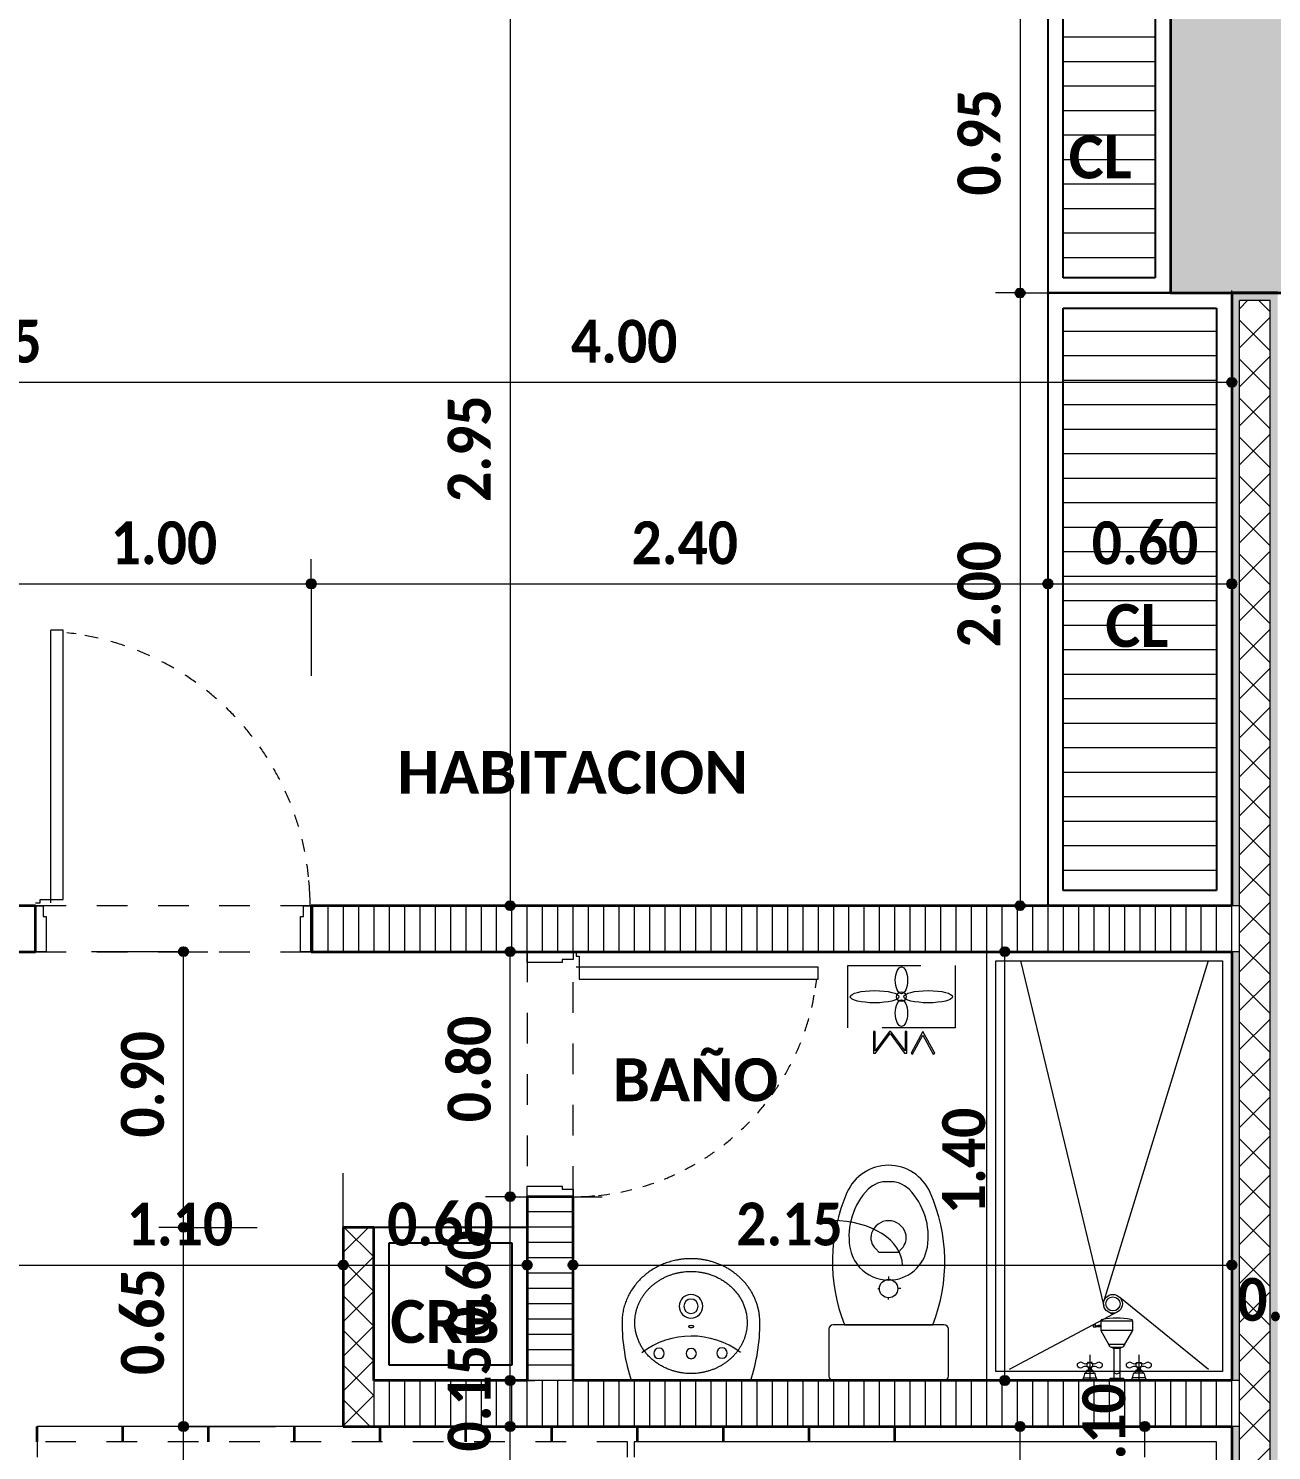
# Model space of a CAD drawing. Header units: metres. Extents: x -144 to 1000, y -717 to 29.
# Drawn here: x 787.451 to 791.509, y -553.055 to -548.412 of the extents above; entities that cross this region are included whole.
import ezdxf

# ---------------------------------------------------------------- set-up
doc = ezdxf.new("R2010")
doc.units = ezdxf.units.M
for name, pattern in [('Basculante', [0.11625, 0.075, -0.04125]), ('Derribado', [0.36, 0.24, -0.12]), ('Trazo', [0.45, 0.225, -0.225]), ('Trazo_2_', [0.47625, 0.238125, -0.238125])]:
    doc.linetypes.add(name, pattern=pattern)
doc.layers.get('0').update_dxf_attribs({"color": 1})
for name, color, linetype, lineweight in [('A-ANNO-DIMS', 1, 'Continuous', 9), ('A-DETL', 1, 'Continuous', 9), ('A-DETL-GENF', 1, 'Continuous', 9), ('A-DETL-GENF-HDLN', 1, 'Trazo_2_', 9), ('A-DETL-THIN', 1, 'Continuous', 9), ('A-DOOR', 1, 'Continuous', 9), ('A-DOOR-FRAM', 1, 'Continuous', 9), ('A-DOOR-HDLN', 1, 'Trazo', 20), ('A-FLOR-OVHD', 7, 'Basculante', 9), ('A-GENM', 1, 'Continuous', 9), ('A-WALL', 4, 'Continuous', 9), ('G-ANNO-TEXT', 2, 'Continuous', 9), ('P-SANR-FIXT', 1, 'Continuous', 9), ('S-COLS', 7, 'Continuous', 9)]:
    doc.layers.add(name, color=color, linetype=linetype, lineweight=lineweight)
doc.layers.add('A-WALL-PATT', color=7, linetype='Continuous', lineweight=35, true_color=0x9c9c9c)
doc.styles.add('Calibri_B', font='calibrib.ttf', dxfattribs={"height": 0.165})
doc.styles.add('Calibri_B_6', font='calibrib.ttf', dxfattribs={"width": 0.9})

# ---------------------------------------------------------------- blocks, each defined once
blk = doc.blocks.new('G')
at = {"layer": 'A-ANNO-DIMS', "lineweight": 25}
h = blk.add_hatch(color=256, dxfattribs=at)
edge = h.paths.add_edge_path()
edge.add_arc((785.2799, -492.7694), 0.015, 0, 360)
h = blk.add_hatch(color=256, dxfattribs=at)
edge = h.paths.add_edge_path()
edge.add_arc((785.2799, -492.7694), 0.015, 0, 360)
h = blk.add_hatch(color=256, dxfattribs=at)
edge = h.paths.add_edge_path()
edge.add_arc((785.9708, -493.061), 0.015, 0, 360)
h = blk.add_hatch(color=256, dxfattribs=at)
edge = h.paths.add_edge_path()
edge.add_arc((782.9663, -493.7188), 0.015, 0, 360)
h = blk.add_hatch(color=256, dxfattribs=at)
edge = h.paths.add_edge_path()
edge.add_arc((782.9663, -493.7188), 0.015, 0, 360)
h = blk.add_hatch(color=256, dxfattribs=at)
edge = h.paths.add_edge_path()
edge.add_arc((785.3708, -493.7188), 0.015, 0, 360)
h = blk.add_hatch(color=256, dxfattribs=at)
edge = h.paths.add_edge_path()
edge.add_arc((785.3708, -493.7188), 0.015, 0, 360)
h = blk.add_hatch(color=256, dxfattribs=at)
edge = h.paths.add_edge_path()
edge.add_arc((785.9708, -493.7188), 0.015, 0, 360)
h = blk.add_hatch(color=256, dxfattribs=at)
edge = h.paths.add_edge_path()
edge.add_arc((783.6156, -494.7697), 0.015, 0, 360)
h = blk.add_hatch(color=256, dxfattribs=at)
edge = h.paths.add_edge_path()
edge.add_arc((785.2799, -494.7697), 0.015, 0, 360)
h = blk.add_hatch(color=256, dxfattribs=at)
edge = h.paths.add_edge_path()
edge.add_arc((782.5493, -494.9197), 0.015, 0, 360)
h = blk.add_hatch(color=256, dxfattribs=at)
edge = h.paths.add_edge_path()
edge.add_arc((783.6156, -494.9197), 0.015, 0, 360)
h = blk.add_hatch(color=256, dxfattribs=at)
edge = h.paths.add_edge_path()
edge.add_arc((785.2299, -494.9197), 0.015, 0, 360)
h = blk.add_hatch(color=256, dxfattribs=at)
edge = h.paths.add_edge_path()
edge.add_arc((783.6156, -495.7197), 0.015, 0, 360)
h = blk.add_hatch(color=256, dxfattribs=at)
edge = h.paths.add_edge_path()
edge.add_arc((783.6156, -495.7197), 0.015, 0, 360)
h = blk.add_hatch(color=256, dxfattribs=at)
edge = h.paths.add_edge_path()
edge.add_arc((782.5493, -495.8197), 0.015, 0, 360)
h = blk.add_hatch(color=256, dxfattribs=at)
edge = h.paths.add_edge_path()
edge.add_arc((782.5493, -495.8197), 0.015, 0, 360)
h = blk.add_hatch(color=256, dxfattribs=at)
edge = h.paths.add_edge_path()
edge.add_arc((783.0708, -495.9428), 0.015, 0, 360)
h = blk.add_hatch(color=256, dxfattribs=at)
edge = h.paths.add_edge_path()
edge.add_arc((783.0708, -495.9428), 0.015, 0, 360)
h = blk.add_hatch(color=256, dxfattribs=at)
edge = h.paths.add_edge_path()
edge.add_arc((783.6708, -495.9428), 0.015, 0, 360)
h = blk.add_hatch(color=256, dxfattribs=at)
edge = h.paths.add_edge_path()
edge.add_arc((783.8208, -495.9428), 0.015, 0, 360)
h = blk.add_hatch(color=256, dxfattribs=at)
edge = h.paths.add_edge_path()
edge.add_arc((785.9708, -495.9428), 0.015, 0, 360)
h = blk.add_hatch(color=256, dxfattribs=at)
edge = h.paths.add_edge_path()
edge.add_arc((783.6156, -496.3197), 0.015, 0, 360)
h = blk.add_hatch(color=256, dxfattribs=at)
edge = h.paths.add_edge_path()
edge.add_arc((783.6156, -496.3197), 0.015, 0, 360)
h = blk.add_hatch(color=256, dxfattribs=at)
edge = h.paths.add_edge_path()
edge.add_arc((785.2299, -496.3197), 0.015, 0, 360)
h = blk.add_hatch(color=256, dxfattribs=at)
edge = h.paths.add_edge_path()
edge.add_arc((782.5493, -496.4697), 0.015, 0, 360)
h = blk.add_hatch(color=256, dxfattribs=at)
edge = h.paths.add_edge_path()
edge.add_arc((782.5493, -496.4697), 0.015, 0, 360)
h = blk.add_hatch(color=256, dxfattribs=at)
edge = h.paths.add_edge_path()
edge.add_arc((783.6156, -496.4697), 0.015, 0, 360)
h = blk.add_hatch(color=256, dxfattribs=at)
edge = h.paths.add_edge_path()
edge.add_arc((783.6156, -496.4697), 0.015, 0, 360)
h = blk.add_hatch(color=256, dxfattribs=at)
edge = h.paths.add_edge_path()
edge.add_arc((785.2799, -496.4697), 0.015, 0, 360)
h = blk.add_hatch(color=256, dxfattribs=at)
edge = h.paths.add_edge_path()
edge.add_arc((785.687, -496.4697), 0.015, 0, 360)
at = {"layer": 'A-WALL-PATT', "lineweight": 5, "true_color": 0x747474}
h = blk.add_hatch(color=8, dxfattribs=at)
h.paths.add_polyline_path([(785.9958, -499.2194), (785.9958, -496.4697), (785.9708, -496.4697), (785.9708, -499.2194)])
h.paths.add_polyline_path([(785.9958, -496.3197), (785.9958, -494.9197), (785.9708, -494.9197), (785.9708, -496.3197)])
h.paths.add_polyline_path([(785.9958, -494.7697), (785.9958, -492.7694), (785.9708, -492.7694), (785.9708, -494.7697)])
at = {"layer": 'A-WALL-PATT', "true_color": 0x747474}
h = blk.add_hatch(color=8, dxfattribs=at)
h.paths.add_polyline_path([(786.1208, -499.2194), (786.1208, -497.2694), (786.0958, -497.2694), (786.0958, -499.2194)])
h.paths.add_polyline_path([(786.0958, -497.1194), (786.1208, -497.1194), (786.1208, -492.7694), (785.9958, -492.7694), (785.9958, -492.7944), (786.0958, -492.7944), (786.0958, -496.6167)])
at = {"layer": 'S-COLS', "true_color": 0x5b5b5b}
h = blk.add_hatch(color=251, dxfattribs=at)
h.paths.add_polyline_path([(778.0708, -511.6194), (778.5708, -511.6194), (778.5708, -510.7194), (778.0708, -510.7194), (778.0708, -511.4434)])
h.paths.add_polyline_path([(796.3705, -511.6194), (796.3705, -510.7194), (795.8705, -510.7194), (795.8705, -511.6194), (796.3171, -511.6194)])
h.paths.add_polyline_path([(786.2708, -511.6194), (786.2708, -510.7194), (785.7708, -510.7194), (785.7708, -511.6194)])
h.paths.add_polyline_path([(778.1318, -503.9194), (778.5707, -503.9194), (778.5707, -503.2194), (778.0707, -503.2194), (778.0707, -503.9194)])
h.paths.add_polyline_path([(792.0709, -503.9194), (792.5709, -503.9194), (792.5707, -500.7694), (792.0709, -500.7694), (792.0709, -503.7694)])
h.paths.add_polyline_path([(795.9709, -503.9194), (796.3709, -503.9194), (796.3709, -503.2194), (795.9709, -503.2194), (795.9709, -503.7373)])
h.paths.add_polyline_path([(781.9705, -503.9194), (783.9707, -503.9194), (783.9704, -503.4194), (782.2705, -503.4194), (782.2705, -501.2694), (783.9709, -501.2694), (783.9709, -500.7694), (781.9705, -500.7694), (781.9705, -503.7722)])
h.paths.add_polyline_path([(786.2707, -503.9194), (786.2707, -503.0194), (785.7707, -503.0194), (785.7707, -503.9194), (785.9208, -503.9194)])
h.paths.add_polyline_path([(785.7709, -501.6694), (786.2709, -501.6694), (786.2709, -500.7694), (785.7709, -500.7694), (785.7709, -500.8094)])
h.paths.add_polyline_path([(778.0705, -501.4694), (778.5705, -501.4694), (778.5705, -500.7684), (778.0705, -500.7684), (778.0705, -500.8434)])
h.paths.add_polyline_path([(796.3708, -501.4694), (796.3709, -501.4694), (796.3708, -500.7684), (795.9709, -500.7694), (795.9709, -501.4694), (796.2464, -501.4694)])
h.paths.add_polyline_path([(786.1208, -492.7694), (786.2708, -492.7694), (786.2708, -491.8694), (785.7708, -491.8694), (785.7708, -492.7694), (786.0208, -492.7694)])
h.paths.add_polyline_path([(796.3708, -492.7694), (796.3708, -491.8694), (795.8708, -491.8694), (795.8708, -492.7694), (796.2958, -492.7694)])
h.paths.add_polyline_path([(779.1708, -492.1694), (779.1708, -491.6694), (778.2708, -491.6694), (778.2708, -492.1694), (778.7644, -492.1694)])
at = {"layer": 'A-ANNO-DIMS'}
for p, q in [((783.6156, -491.8197), (783.6156, -494.7697)), ((785.2799, -491.8197), (785.2799, -492.7694)), ((785.2799, -492.7694), (785.1999, -492.7694)), ((785.2799, -492.7694), (785.1999, -492.7694)), ((785.2799, -492.7694), (785.2799, -494.7697)), ((785.9708, -493.061), (785.9708, -492.761)), ((781.9708, -493.061), (785.9708, -493.061)), ((785.9708, -493.061), (785.9708, -493.141)), ((785.9708, -493.7188), (785.9708, -493.4188)), ((782.9663, -493.7188), (782.9663, -493.6388)), ((782.9663, -493.7188), (782.9663, -493.6388)), ((781.9708, -493.7188), (782.9663, -493.7188)), ((782.9663, -493.7188), (782.9663, -494.0188)), ((782.9663, -493.7188), (785.3708, -493.7188)), ((782.9663, -493.7188), (782.9663, -494.0188)), ((785.3708, -493.7188), (785.3708, -493.7988)), ((785.3708, -493.7188), (785.9708, -493.7188)), ((785.3708, -493.7188), (785.3708, -493.7988)), ((785.9708, -493.7188), (785.9708, -493.7988)), ((783.6156, -494.7697), (783.5356, -494.7697)), ((783.6156, -494.7697), (783.9156, -494.7697)), ((785.2799, -494.7697), (785.1999, -494.7697)), ((785.2799, -494.7697), (785.5799, -494.7697)), ((782.5493, -494.9197), (782.2493, -494.9197)), ((782.5493, -495.8197), (782.5493, -494.9197)), ((782.5493, -494.9197), (782.6293, -494.9197)), ((783.6156, -494.9197), (783.3156, -494.9197)), ((783.6156, -495.7197), (783.6156, -494.9197)), ((783.6156, -494.9197), (783.6956, -494.9197)), ((785.2299, -494.9197), (784.9299, -494.9197)), ((785.2299, -496.3197), (785.2299, -494.9197)), ((785.2299, -494.9197), (785.3099, -494.9197)), ((783.0708, -495.9428), (783.0708, -495.6428)), ((783.0708, -495.9428), (783.0708, -495.6428)), ((783.8208, -495.9428), (783.8208, -495.6428)), ((783.6156, -495.7197), (783.5356, -495.7197)), ((783.6156, -495.7197), (783.5356, -495.7197)), ((783.6156, -496.3197), (783.6156, -495.7197)), ((783.6156, -495.7197), (783.9156, -495.7197)), ((783.6156, -495.7197), (783.9156, -495.7197)), ((782.5493, -495.8197), (782.4693, -495.8197)), ((782.5493, -495.8197), (782.4693, -495.8197)), ((782.5493, -496.4697), (782.5493, -495.8197)), ((781.9708, -495.9428), (783.0708, -495.9428)), ((783.0708, -495.9428), (783.0708, -496.0228)), ((783.0708, -495.9428), (783.6708, -495.9428)), ((783.0708, -495.9428), (783.0708, -496.0228)), ((783.6708, -495.9428), (783.6708, -496.0228)), ((783.8208, -495.9428), (785.9708, -495.9428)), ((783.8208, -495.9428), (783.8208, -496.0228)), ((785.9708, -495.9428), (785.9708, -496.0228)), ((783.6156, -496.3197), (783.3156, -496.3197)), ((783.6156, -496.3197), (783.3156, -496.3197)), ((783.6156, -496.4697), (783.6156, -496.3197)), ((783.6156, -496.3197), (783.6956, -496.3197)), ((783.6156, -496.3197), (783.6956, -496.3197)), ((785.2299, -496.3197), (784.9299, -496.3197)), ((785.2299, -496.3197), (785.3099, -496.3197)), ((782.5493, -496.4697), (782.4693, -496.4697)), ((782.5493, -496.4697), (782.4693, -496.4697)), ((782.5493, -497.5696), (782.5493, -496.4697)), ((782.5493, -496.4697), (782.8493, -496.4697)), ((782.5493, -496.4697), (782.8493, -496.4697)), ((783.6156, -496.4697), (783.3156, -496.4697)), ((783.6156, -496.4697), (783.3156, -496.4697)), ((783.6156, -500.7694), (783.6156, -496.4697)), ((783.6156, -496.4697), (783.6956, -496.4697)), ((783.6156, -496.4697), (783.6956, -496.4697)), ((785.2799, -496.4697), (784.9799, -496.4697)), ((785.2799, -499.2194), (785.2799, -496.4697)), ((785.2799, -496.4697), (785.3599, -496.4697)), ((785.687, -496.4697), (785.387, -496.4697)), ((785.687, -496.5696), (785.687, -496.4697)), ((785.687, -496.4697), (785.767, -496.4697))]:
    blk.add_line(p, q, dxfattribs=at)
at = {"layer": 'A-ANNO-DIMS', "linetype": 'Derribado'}
for p, q in [((785.2799, -492.7694), (785.5799, -492.7694)), ((785.2799, -492.7694), (785.5799, -492.7694)), ((785.3708, -493.7188), (785.3708, -493.4188)), ((785.3708, -493.7188), (785.3708, -493.4188)), ((783.6708, -495.9428), (783.6708, -495.6428)), ((785.9708, -495.9428), (785.9708, -495.6428)), ((782.5493, -495.8197), (782.8493, -495.8197)), ((782.5493, -495.8197), (782.8493, -495.8197))]:
    blk.add_line(p, q, dxfattribs=at)
at = {"layer": 'A-ANNO-DIMS', "lineweight": 25}
for centre in [(785.2799, -492.7694), (785.2799, -492.7694), (785.9708, -493.061), (782.9663, -493.7188), (782.9663, -493.7188), (785.3708, -493.7188), (785.3708, -493.7188), (785.9708, -493.7188), (783.6156, -494.7697), (785.2799, -494.7697), (782.5493, -494.9197), (783.6156, -494.9197), (785.2299, -494.9197), (783.6156, -495.7197), (783.6156, -495.7197), (782.5493, -495.8197), (782.5493, -495.8197), (783.0708, -495.9428), (783.0708, -495.9428), (783.6708, -495.9428), (783.8208, -495.9428), (785.9708, -495.9428), (783.6156, -496.3197), (783.6156, -496.3197), (785.2299, -496.3197), (782.5493, -496.4697), (782.5493, -496.4697), (783.6156, -496.4697), (783.6156, -496.4697), (785.2799, -496.4697), (785.687, -496.4697)]:
    blk.add_circle(centre, 0.015, dxfattribs=at)
at = {"layer": 'A-ANNO-DIMS'}
blk.add_ellipse((784.6669, -495.9428), major_axis=(0.2288, 0), ratio=0.634162, start_param=0, end_param=1.570796, dxfattribs=at)
at = {"layer": 'A-DETL', "color": 7}
blk.add_line((785.9708, -496.4697), (782.0714, -496.4697), dxfattribs=at)
at = {"layer": 'A-DETL', "color": 7, "linetype": 'Basculante', "lineweight": 35}
for p, q in [((782.0714, -496.5196), (782.0714, -496.4697)), ((782.3514, -496.5196), (782.3514, -496.4697)), ((782.6314, -496.5196), (782.6314, -496.4697)), ((782.9114, -496.5196), (782.9114, -496.4697)), ((783.1914, -496.5196), (783.1914, -496.4697)), ((783.4714, -496.5196), (783.4714, -496.4697)), ((783.7514, -496.5196), (783.7514, -496.4697)), ((784.0314, -496.5196), (784.0314, -496.4697)), ((784.3114, -496.5196), (784.3114, -496.4697)), ((784.5914, -496.5196), (784.5914, -496.4697)), ((784.871, -496.5196), (784.871, -496.4697))]:
    blk.add_line(p, q, dxfattribs=at)
at = {"layer": 'A-DETL-GENF', "color": 251, "true_color": 0x535353}
for p, q in [((785.4208, -491.9335), (785.7208, -491.9335)), ((785.4208, -492.0135), (785.7208, -492.0135)), ((785.4208, -492.0935), (785.7208, -492.0935)), ((785.4208, -492.1735), (785.7208, -492.1735)), ((785.4208, -492.2535), (785.7208, -492.2535)), ((785.4208, -492.3335), (785.7208, -492.3335)), ((785.4208, -492.4135), (785.7208, -492.4135)), ((785.4208, -492.4935), (785.7208, -492.4935)), ((785.4208, -492.5735), (785.7208, -492.5735)), ((785.4208, -492.6535), (785.7208, -492.6535)), ((785.4208, -492.8935), (785.9208, -492.8935)), ((785.4208, -492.9735), (785.9208, -492.9735)), ((785.4208, -493.0535), (785.9208, -493.0535)), ((785.4208, -493.1335), (785.9208, -493.1335)), ((785.4208, -493.2135), (785.9208, -493.2135)), ((785.4208, -493.2935), (785.9208, -493.2935)), ((785.4208, -493.3735), (785.9208, -493.3735)), ((785.4208, -493.4535), (785.9208, -493.4535)), ((785.4208, -493.5335), (785.9208, -493.5335)), ((785.4208, -493.6135), (785.9208, -493.6135)), ((785.4208, -493.6935), (785.9208, -493.6935)), ((785.4208, -493.7735), (785.9208, -493.7735)), ((785.4208, -493.8535), (785.9208, -493.8535)), ((785.4208, -493.9335), (785.9208, -493.9335)), ((785.4208, -494.0135), (785.9208, -494.0135)), ((785.4208, -494.0935), (785.9208, -494.0935)), ((785.4208, -494.1735), (785.9208, -494.1735)), ((785.4208, -494.2535), (785.9208, -494.2535)), ((785.4208, -494.3335), (785.9208, -494.3335)), ((785.4208, -494.4135), (785.9208, -494.4135)), ((785.4208, -494.4935), (785.9208, -494.4935)), ((785.4208, -494.5735), (785.9208, -494.5735)), ((785.4208, -494.6535), (785.9208, -494.6535))]:
    blk.add_line(p, q, dxfattribs=at)
at = {"layer": 'A-DETL-GENF', "linetype": 'Basculante'}
for p, q in [((782.0663, -494.7697), (782.0663, -494.9197)), ((782.9663, -494.7697), (782.0663, -494.7697)), ((782.9663, -494.9197), (782.9663, -494.7697)), ((782.0663, -494.9197), (782.9663, -494.9197)), ((783.8208, -494.9197), (783.6708, -494.9197)), ((783.6708, -494.9197), (783.6708, -495.7197)), ((783.8208, -495.7197), (783.8208, -494.9197)), ((783.6708, -495.7197), (783.8208, -495.7197))]:
    blk.add_line(p, q, dxfattribs=at)
at = {"layer": 'A-DETL-GENF'}
for p, q in [((784.807, -495.1804), (784.8013, -495.1804)), ((784.8013, -495.1804), (784.8013, -495.2511)), ((784.8534, -495.1804), (784.807, -495.2433)), ((784.807, -495.2433), (784.807, -495.1804)), ((784.8084, -495.2511), (784.8558, -495.1868)), ((784.8582, -495.1804), (784.8534, -495.1804)), ((784.8558, -495.1868), (784.9032, -495.2511)), ((784.9046, -495.2433), (784.8582, -495.1804)), ((784.9103, -495.1804), (784.9046, -495.1804)), ((784.9046, -495.1804), (784.9046, -495.2433)), ((784.9103, -495.2511), (784.9103, -495.1804)), ((784.9628, -495.1804), (784.9243, -495.2511)), ((784.9293, -495.2538), (784.9628, -495.1924)), ((785.0013, -495.2511), (784.9628, -495.1804)), ((784.9628, -495.1924), (784.9962, -495.2538)), ((784.8013, -495.2511), (784.8084, -495.2511)), ((784.9032, -495.2511), (784.9103, -495.2511)), ((784.9243, -495.2511), (784.9293, -495.2538)), ((784.9962, -495.2538), (785.0013, -495.2511))]:
    blk.add_line(p, q, dxfattribs=at)
blk.add_circle((784.8926, -495.0667), 0.0159, dxfattribs=at)
for centre, major_axis, ratio in [((784.8926, -495.013), (0, -0.0438), 0.454545), ((784.8052, -495.0667), (0.0795, 0), 0.25), ((784.8926, -495.1204), (0, -0.0438), 0.454545), ((784.98, -495.0667), (-0.0795, 0), 0.25)]:
    blk.add_ellipse(centre, major_axis=major_axis, ratio=ratio, dxfattribs=at)
at = {"layer": 'A-DETL-GENF-HDLN'}
for p, q in [((784.7178, -494.9651), (785.0678, -494.9651)), ((784.7178, -495.1679), (784.7178, -494.9651)), ((785.0678, -494.9651), (785.0678, -495.1679)), ((785.0678, -495.1679), (784.7178, -495.1679))]:
    blk.add_line(p, q, dxfattribs=at)
at = {"layer": 'A-DETL-THIN'}
for p, q in [((785.4208, -491.8197), (785.4208, -492.7194)), ((785.7208, -492.7194), (785.7208, -491.8197)), ((785.4208, -492.7194), (785.7208, -492.7194)), ((785.9208, -492.8194), (785.4208, -492.8194)), ((785.4208, -492.8194), (785.4208, -494.7197)), ((785.9208, -494.7197), (785.9208, -492.8194)), ((785.4208, -494.7197), (785.9208, -494.7197)), ((785.9208, -496.5196), (784.0204, -496.5196)), ((784.0204, -496.5196), (784.0204, -496.5696)), ((785.9208, -499.1694), (785.9208, -496.5196))]:
    blk.add_line(p, q, dxfattribs=at)
at = {"layer": 'A-DOOR', "lineweight": 15}
for p, q in [((782.1563, -493.8697), (782.1163, -493.8697)), ((782.1163, -494.7597), (782.1163, -493.8697)), ((782.1563, -494.7497), (782.1563, -493.8697)), ((782.0813, -494.7497), (782.1563, -494.7497)), ((782.0813, -494.7597), (782.0813, -494.7497)), ((782.0663, -494.7597), (782.0813, -494.7597)), ((783.8308, -494.9197), (783.8308, -494.9347)), ((783.8308, -494.9347), (783.8408, -494.9347)), ((783.8408, -494.9347), (783.8408, -495.0097)), ((783.8308, -494.9697), (784.6208, -494.9697)), ((784.6208, -495.0097), (784.6208, -494.9697)), ((783.8408, -495.0097), (784.6208, -495.0097))]:
    blk.add_line(p, q, dxfattribs=at)
at = {"layer": 'A-DOOR'}
for p, q in [((782.0663, -494.7697), (782.0663, -494.9197)), ((783.8208, -494.9197), (783.6708, -494.9197))]:
    blk.add_line(p, q, dxfattribs=at)
for centre, radius, start, end in [((782.0678, -494.7676), 0.8947, 81.55, 83.5406), ((782.0678, -494.7676), 0.8947, 76.8489, 79.7418), ((782.0678, -494.7676), 0.8947, 76.8489, 79.7418), ((782.0678, -494.7676), 0.8947, 71.1143, 74.1684), ((782.0678, -494.7676), 0.8947, 65.4451, 68.2717), ((782.0678, -494.7676), 0.8947, 59.8378, 62.634), ((782.0678, -494.7676), 0.8947, 54.2878, 57.0559), ((782.0678, -494.7676), 0.8947, 48.7903, 51.5328), ((782.0678, -494.7676), 0.8947, 43.3395, 46.0594), ((782.0678, -494.7676), 0.8947, 37.9295, 40.6298), ((782.0678, -494.7676), 0.8947, 32.5538, 35.2378), ((782.0678, -494.7676), 0.8947, 27.2056, 29.8767), ((782.0678, -494.7676), 0.8947, 21.8777, 24.5395), ((782.0678, -494.7676), 0.8947, 16.5629, 19.2191), ((782.0678, -494.7676), 0.8947, 11.2538, 13.9081), ((782.0678, -494.7676), 0.8947, 5.9429, 8.5991), ((782.0678, -494.7676), 0.8947, 0, 5.1398), ((783.8208, -494.9197), 0.8, 351.55, 353.5406), ((783.8208, -494.9197), 0.8, 346.8489, 349.7418), ((783.8208, -494.9197), 0.8, 346.8489, 349.7418), ((783.8208, -494.9197), 0.8, 341.1143, 344.1684), ((783.8208, -494.9197), 0.8, 335.4451, 338.2717), ((783.8208, -494.9197), 0.8, 329.8378, 332.634), ((783.8208, -494.9197), 0.8, 324.2878, 327.0559), ((783.8208, -494.9197), 0.8, 318.7903, 321.5328), ((783.8208, -494.9197), 0.8, 313.3395, 316.0594), ((783.8208, -494.9197), 0.8, 307.9295, 310.6298), ((783.8208, -494.9197), 0.8, 302.5538, 305.2378), ((783.8208, -494.9197), 0.8, 297.2056, 299.8767), ((783.8208, -494.9197), 0.8, 286.5629, 289.2191), ((783.8208, -494.9197), 0.8, 291.8777, 294.5395), ((783.8208, -494.9197), 0.8, 270, 275.1398), ((783.8208, -494.9197), 0.8, 275.9429, 278.5991), ((783.8208, -494.9197), 0.8, 281.2538, 283.9081)]:
    blk.add_arc(centre, radius, start, end, dxfattribs=at)
at = {"layer": 'A-DOOR-FRAM', "lineweight": 15}
for p, q in [((782.0663, -494.7697), (782.0913, -494.7697)), ((782.0913, -494.7697), (782.0913, -494.8047)), ((782.9413, -494.7697), (782.9663, -494.7697)), ((782.9413, -494.8047), (782.9413, -494.7697)), ((782.0913, -494.8047), (782.1013, -494.8047)), ((782.1013, -494.8047), (782.1013, -494.9197)), ((782.9313, -494.8047), (782.9413, -494.8047)), ((782.9313, -494.9197), (782.9313, -494.8047)), ((782.1013, -494.9197), (782.0663, -494.9197)), ((782.9663, -494.9197), (782.9313, -494.9197)), ((783.6708, -494.9547), (783.6708, -494.9197)), ((783.8208, -494.9197), (783.8208, -494.9447)), ((783.7858, -494.9547), (783.6708, -494.9547)), ((783.7858, -494.9447), (783.7858, -494.9547)), ((783.8208, -494.9447), (783.7858, -494.9447)), ((783.6708, -495.6847), (783.7858, -495.6847)), ((783.6708, -495.7197), (783.6708, -495.6847)), ((783.7858, -495.6847), (783.7858, -495.6947)), ((783.7858, -495.6947), (783.8208, -495.6947)), ((783.8208, -495.6947), (783.8208, -495.7197))]:
    blk.add_line(p, q, dxfattribs=at)
at = {"layer": 'A-DOOR-HDLN'}
for p, q in [((782.9663, -494.9197), (782.9663, -494.7697)), ((783.6708, -495.7197), (783.8208, -495.7197))]:
    blk.add_line(p, q, dxfattribs=at)
at = {"layer": 'A-FLOR-OVHD'}
for p, q in [((783.9984, -496.5196), (782.0714, -496.5196)), ((782.0714, -496.5196), (782.0714, -496.5696)), ((783.9984, -496.5696), (783.9984, -496.5196))]:
    blk.add_line(p, q, dxfattribs=at)
at = {"layer": 'A-GENM', "lineweight": 25}
for p, q in [((785.3708, -491.8197), (785.3708, -492.7694)), ((785.7708, -492.7694), (785.7708, -491.8197)), ((785.4208, -492.7194), (785.4208, -491.8697)), ((785.7208, -491.8697), (785.7208, -492.7194)), ((785.7208, -492.7194), (785.4208, -492.7194)), ((785.9708, -492.7694), (785.3708, -492.7694)), ((785.3708, -492.7694), (785.3708, -494.7697)), ((785.3708, -492.7694), (785.7708, -492.7694)), ((785.9708, -494.7697), (785.9708, -492.7694)), ((785.4208, -492.8194), (785.9208, -492.8194)), ((785.4208, -494.7197), (785.4208, -492.8194)), ((785.9208, -492.8194), (785.9208, -494.7197)), ((785.9208, -494.7197), (785.4208, -494.7197)), ((785.3708, -494.7697), (785.9708, -494.7697)), ((783.6708, -495.8197), (783.1708, -495.8197)), ((783.1708, -495.8197), (783.1708, -496.3197)), ((783.6708, -496.3197), (783.6708, -495.8197)), ((783.2208, -496.2697), (783.2208, -495.8697)), ((783.2208, -495.8697), (783.6208, -495.8697)), ((783.6208, -495.8697), (783.6208, -496.2697)), ((783.6208, -496.2697), (783.2208, -496.2697)), ((783.1708, -496.3197), (783.6708, -496.3197))]:
    blk.add_line(p, q, dxfattribs=at)
at = {"layer": 'A-WALL', "lineweight": 35}
for p, q in [((785.9708, -492.7694), (785.9708, -494.7697)), ((786.1208, -492.7694), (785.9708, -492.7694)), ((782.0663, -494.7697), (781.9708, -494.7697)), ((782.0663, -494.9197), (782.0663, -494.7697)), ((785.9708, -494.7697), (782.9663, -494.7697)), ((782.9663, -494.7697), (782.9663, -494.9197)), ((781.9708, -494.9197), (782.0663, -494.9197)), ((782.9663, -494.9197), (785.9708, -494.9197)), ((785.9708, -494.9197), (785.9708, -496.3197)), ((783.6708, -495.7197), (783.6708, -496.3197)), ((783.8208, -495.7197), (783.6708, -495.7197)), ((783.8208, -496.3197), (783.8208, -495.7197)), ((783.1708, -495.8197), (783.0708, -495.8197)), ((783.0708, -495.8197), (783.0708, -496.4697)), ((783.1708, -496.3197), (783.1708, -495.8197)), ((783.6708, -496.3197), (783.1708, -496.3197)), ((785.9708, -496.3197), (783.8208, -496.3197)), ((783.0708, -496.4697), (785.9708, -496.4697)), ((785.9708, -496.4697), (785.9708, -499.2194))]:
    blk.add_line(p, q, dxfattribs=at)
at = {"layer": 'A-WALL'}
for p, q in [((785.9958, -499.2444), (785.9958, -492.7944)), ((786.0958, -492.7944), (785.9958, -492.7944)), ((786.0958, -499.2444), (786.0958, -492.7944)), ((785.9958, -494.7697), (785.9708, -494.7697)), ((785.9958, -494.9197), (785.9708, -494.9197)), ((783.1708, -496.3197), (783.1708, -496.4697)), ((785.9958, -496.3197), (785.9708, -496.3197)), ((785.9958, -496.4697), (785.9708, -496.4697))]:
    blk.add_line(p, q, dxfattribs=at)
at = {"layer": 'A-WALL-PATT', "color": 1, "lineweight": 5, "true_color": 0xff0000}
for p, q in [((785.9958, -492.8212), (786.0225, -492.7944)), ((786.0958, -492.8309), (786.0593, -492.7944)), ((785.9958, -492.9485), (786.0958, -492.8485)), ((786.0958, -492.9582), (785.9958, -492.8582)), ((785.9958, -493.0758), (786.0958, -492.9758)), ((786.0958, -493.0855), (785.9958, -492.9855)), ((785.9958, -493.2031), (786.0958, -493.1031)), ((786.0958, -493.2127), (785.9958, -493.1127)), ((785.9958, -493.3303), (786.0958, -493.2303)), ((786.0958, -493.34), (785.9958, -493.24)), ((785.9958, -493.4576), (786.0958, -493.3576)), ((786.0958, -493.4673), (785.9958, -493.3673)), ((785.9958, -493.5849), (786.0958, -493.4849)), ((786.0958, -493.5946), (785.9958, -493.4946)), ((785.9958, -493.7122), (786.0958, -493.6122)), ((786.0958, -493.7219), (785.9958, -493.6219)), ((785.9958, -493.8394), (786.0958, -493.7394)), ((786.0958, -493.8491), (785.9958, -493.7491)), ((785.9958, -493.9667), (786.0958, -493.8667)), ((786.0958, -493.9764), (785.9958, -493.8764)), ((785.9958, -494.094), (786.0958, -493.994)), ((786.0958, -494.1037), (785.9958, -494.0037)), ((785.9958, -494.2213), (786.0958, -494.1213)), ((786.0958, -494.231), (785.9958, -494.131)), ((785.9958, -494.3486), (786.0958, -494.2486)), ((786.0958, -494.3583), (785.9958, -494.2583)), ((785.9958, -494.4758), (786.0958, -494.3758)), ((786.0958, -494.4855), (785.9958, -494.3855)), ((785.9958, -494.6031), (786.0958, -494.5031)), ((786.0958, -494.6128), (785.9958, -494.5128)), ((785.9958, -494.7304), (786.0958, -494.6304)), ((786.0958, -494.7401), (785.9958, -494.6401)), ((785.9958, -494.8577), (786.0958, -494.7577)), ((786.0958, -494.8674), (785.9958, -494.7674)), ((785.9958, -494.985), (786.0958, -494.885)), ((786.0958, -494.9947), (785.9958, -494.8947)), ((785.9958, -495.1122), (786.0958, -495.0122)), ((786.0958, -495.1219), (785.9958, -495.0219)), ((785.9958, -495.2395), (786.0958, -495.1395)), ((786.0958, -495.2492), (785.9958, -495.1492)), ((785.9958, -495.3668), (786.0958, -495.2668)), ((786.0958, -495.3765), (785.9958, -495.2765)), ((785.9958, -495.4941), (786.0958, -495.3941)), ((786.0958, -495.5038), (785.9958, -495.4038)), ((785.9958, -495.6214), (786.0958, -495.5214)), ((786.0958, -495.631), (785.9958, -495.531)), ((785.9958, -495.7486), (786.0958, -495.6486)), ((786.0958, -495.7583), (785.9958, -495.6583)), ((785.9958, -495.8759), (786.0958, -495.7759)), ((786.0958, -495.8856), (785.9958, -495.7856)), ((785.9958, -496.0032), (786.0958, -495.9032)), ((786.0958, -496.0129), (785.9958, -495.9129)), ((785.9958, -496.1305), (786.0958, -496.0305)), ((786.0958, -496.1402), (785.9958, -496.0402)), ((785.9958, -496.2578), (786.0958, -496.1578)), ((786.0958, -496.2674), (785.9958, -496.1674)), ((785.9958, -496.385), (786.0958, -496.285)), ((786.0958, -496.3947), (785.9958, -496.2947)), ((785.9958, -496.5123), (786.0958, -496.4123)), ((786.0958, -496.522), (785.9958, -496.422)), ((785.9958, -496.6396), (786.0958, -496.5396))]:
    blk.add_line(p, q, dxfattribs=at)
at = {"layer": 'A-WALL-PATT', "color": 8, "lineweight": 5, "true_color": 0x727272}
for p, q in [((782.9704, -494.7697), (782.9704, -494.9197)), ((783.0204, -494.7697), (783.0204, -494.9197)), ((783.0704, -494.7697), (783.0704, -494.9197)), ((783.1204, -494.7697), (783.1204, -494.9197)), ((783.1704, -494.7697), (783.1704, -494.9197)), ((783.2204, -494.7697), (783.2204, -494.9197)), ((783.2704, -494.7697), (783.2704, -494.9197)), ((783.3204, -494.7697), (783.3204, -494.9197)), ((783.3704, -494.7697), (783.3704, -494.9197)), ((783.4204, -494.7697), (783.4204, -494.9197)), ((783.4704, -494.7697), (783.4704, -494.9197)), ((783.5204, -494.7697), (783.5204, -494.9197)), ((783.5704, -494.7697), (783.5704, -494.9197)), ((783.6204, -494.7697), (783.6204, -494.9197)), ((783.6704, -494.7697), (783.6704, -494.9197)), ((783.7204, -494.7697), (783.7204, -494.9197)), ((783.7704, -494.7697), (783.7704, -494.9197)), ((783.8204, -494.7697), (783.8204, -494.9197)), ((783.8704, -494.7697), (783.8704, -494.9197)), ((783.9204, -494.7697), (783.9204, -494.9197)), ((783.9704, -494.7697), (783.9704, -494.9197)), ((784.0204, -494.7697), (784.0204, -494.9197)), ((784.0704, -494.7697), (784.0704, -494.9197)), ((784.1204, -494.7697), (784.1204, -494.9197)), ((784.1704, -494.7697), (784.1704, -494.9197)), ((784.2204, -494.7697), (784.2204, -494.9197)), ((784.2704, -494.7697), (784.2704, -494.9197)), ((784.3204, -494.7697), (784.3204, -494.9197)), ((784.3704, -494.7697), (784.3704, -494.9197)), ((784.4204, -494.7697), (784.4204, -494.9197)), ((784.4704, -494.7697), (784.4704, -494.9197)), ((784.5204, -494.7697), (784.5204, -494.9197)), ((784.5704, -494.7697), (784.5704, -494.9197)), ((784.6204, -494.7697), (784.6204, -494.9197)), ((784.6704, -494.7697), (784.6704, -494.9197)), ((784.7204, -494.7697), (784.7204, -494.9197)), ((784.7704, -494.7697), (784.7704, -494.9197)), ((784.8204, -494.7697), (784.8204, -494.9197)), ((784.8704, -494.7697), (784.8704, -494.9197)), ((784.9204, -494.7697), (784.9204, -494.9197)), ((784.9704, -494.7697), (784.9704, -494.9197)), ((785.0204, -494.7697), (785.0204, -494.9197)), ((785.0704, -494.7697), (785.0704, -494.9197)), ((785.1204, -494.7697), (785.1204, -494.9197)), ((785.1704, -494.7697), (785.1704, -494.9197)), ((785.2204, -494.7697), (785.2204, -494.9197)), ((785.2704, -494.7697), (785.2704, -494.9197)), ((785.3204, -494.7697), (785.3204, -494.9197)), ((785.3704, -494.7697), (785.3704, -494.9197)), ((785.4204, -494.7697), (785.4204, -494.9197)), ((785.4704, -494.7697), (785.4704, -494.9197)), ((785.5204, -494.7697), (785.5204, -494.9197)), ((785.5704, -494.7697), (785.5704, -494.9197)), ((785.6204, -494.7697), (785.6204, -494.9197)), ((785.6704, -494.7697), (785.6704, -494.9197)), ((785.7204, -494.7697), (785.7204, -494.9197)), ((785.7704, -494.7697), (785.7704, -494.9197)), ((785.8204, -494.7697), (785.8204, -494.9197)), ((785.8704, -494.7697), (785.8704, -494.9197)), ((785.9204, -494.7697), (785.9204, -494.9197)), ((785.9704, -494.7697), (785.9704, -494.9197)), ((783.8208, -495.7695), (783.6708, -495.7695)), ((783.8208, -495.8195), (783.6708, -495.8195)), ((783.8208, -495.8695), (783.6708, -495.8695)), ((783.8208, -495.9195), (783.6708, -495.9195)), ((783.8208, -495.9695), (783.6708, -495.9695)), ((783.8208, -496.0195), (783.6708, -496.0195)), ((783.8208, -496.0695), (783.6708, -496.0695)), ((783.8208, -496.1195), (783.6708, -496.1195)), ((783.8208, -496.1695), (783.6708, -496.1695)), ((783.8208, -496.2195), (783.6708, -496.2195)), ((783.8208, -496.2695), (783.6708, -496.2695)), ((783.2204, -496.3197), (783.2204, -496.4697)), ((783.2704, -496.3197), (783.2704, -496.4697)), ((783.3204, -496.3197), (783.3204, -496.4697)), ((783.3704, -496.3197), (783.3704, -496.4697)), ((783.4204, -496.3197), (783.4204, -496.4697)), ((783.4704, -496.3197), (783.4704, -496.4697)), ((783.5204, -496.3197), (783.5204, -496.4697)), ((783.5704, -496.3197), (783.5704, -496.4697)), ((783.6204, -496.3197), (783.6204, -496.4697)), ((783.6704, -496.3197), (783.6704, -496.4697)), ((783.8208, -496.3195), (783.6708, -496.3195)), ((783.7204, -496.3197), (783.7204, -496.4697)), ((783.7704, -496.3197), (783.7704, -496.4697)), ((783.8204, -496.3197), (783.8204, -496.4697)), ((783.8704, -496.3197), (783.8704, -496.4697)), ((783.9204, -496.3197), (783.9204, -496.4697)), ((783.9704, -496.3197), (783.9704, -496.4697)), ((784.0204, -496.3197), (784.0204, -496.4697)), ((784.0704, -496.3197), (784.0704, -496.4697)), ((784.1204, -496.3197), (784.1204, -496.4697)), ((784.1704, -496.3197), (784.1704, -496.4697)), ((784.2204, -496.3197), (784.2204, -496.4697)), ((784.2704, -496.3197), (784.2704, -496.4697)), ((784.3204, -496.3197), (784.3204, -496.4697)), ((784.3704, -496.3197), (784.3704, -496.4697)), ((784.4204, -496.3197), (784.4204, -496.4697)), ((784.4704, -496.3197), (784.4704, -496.4697)), ((784.5204, -496.3197), (784.5204, -496.4697)), ((784.5704, -496.3197), (784.5704, -496.4697)), ((784.6204, -496.3197), (784.6204, -496.4697)), ((784.6704, -496.3197), (784.6704, -496.4697)), ((784.7204, -496.3197), (784.7204, -496.4697)), ((784.7704, -496.3197), (784.7704, -496.4697)), ((784.8204, -496.3197), (784.8204, -496.4697)), ((784.8704, -496.3197), (784.8704, -496.4697)), ((784.9204, -496.3197), (784.9204, -496.4697)), ((784.9704, -496.3197), (784.9704, -496.4697)), ((785.0204, -496.3197), (785.0204, -496.4697)), ((785.0704, -496.3197), (785.0704, -496.4697)), ((785.1204, -496.3197), (785.1204, -496.4697)), ((785.1704, -496.3197), (785.1704, -496.4697)), ((785.2204, -496.3197), (785.2204, -496.4697)), ((785.2704, -496.3197), (785.2704, -496.4697)), ((785.3204, -496.3197), (785.3204, -496.4697)), ((785.3704, -496.3197), (785.3704, -496.4697)), ((785.4204, -496.3197), (785.4204, -496.4697)), ((785.4704, -496.3197), (785.4704, -496.4697)), ((785.5204, -496.3197), (785.5204, -496.4697)), ((785.5704, -496.3197), (785.5704, -496.4697)), ((785.6204, -496.3197), (785.6204, -496.4697)), ((785.6704, -496.3197), (785.6704, -496.4697)), ((785.7204, -496.3197), (785.7204, -496.4697)), ((785.7704, -496.3197), (785.7704, -496.4697)), ((785.8204, -496.3197), (785.8204, -496.4697)), ((785.8704, -496.3197), (785.8704, -496.4697)), ((785.9204, -496.3197), (785.9204, -496.4697)), ((785.9704, -496.3197), (785.9704, -496.4697))]:
    blk.add_line(p, q, dxfattribs=at)
at = {"layer": 'A-WALL-PATT', "color": 8, "lineweight": 5, "true_color": 0x747474}
for p, q in [((783.0708, -495.9018), (783.1529, -495.8197)), ((783.1708, -495.9163), (783.0741, -495.8197)), ((783.0708, -496.0149), (783.1708, -495.9149)), ((783.1708, -496.0294), (783.0708, -495.9294)), ((783.0708, -496.1281), (783.1708, -496.0281)), ((783.1708, -496.1426), (783.0708, -496.0426)), ((783.0708, -496.2412), (783.1708, -496.1412)), ((783.1708, -496.2557), (783.0708, -496.1557)), ((783.0708, -496.3543), (783.1708, -496.2543)), ((783.1708, -496.3689), (783.0708, -496.2689)), ((783.0708, -496.4675), (783.1708, -496.3675)), ((783.1584, -496.4697), (783.0708, -496.382))]:
    blk.add_line(p, q, dxfattribs=at)
at = {"layer": 'P-SANR-FIXT'}
for p, q in [((785.1708, -494.9197), (785.1708, -496.3197)), ((785.2008, -496.2897), (785.2008, -494.9497)), ((785.2008, -494.9497), (785.9408, -494.9497)), ((785.2808, -494.9497), (785.5532, -496.0766)), ((785.8933, -494.9497), (785.5538, -496.0599)), ((785.9408, -494.9497), (785.9408, -496.2897)), ((784.82, -495.9014), (784.8076, -495.8891)), ((784.8815, -495.9014), (784.82, -495.9014)), ((784.8939, -495.8891), (784.8815, -495.9014)), ((784.8508, -495.9797), (784.8508, -495.9897)), ((784.8158, -496.0197), (784.8208, -496.0197)), ((784.8508, -496.0547), (784.8508, -496.0497)), ((784.8908, -496.0197), (784.8808, -496.0197)), ((785.8952, -496.2833), (785.6059, -496.049)), ((785.2452, -496.2826), (785.6038, -496.092)), ((785.5876, -496.1006), (785.5738, -496.1006)), ((784.8508, -496.1374), (784.6703, -496.1374)), ((784.7068, -496.1374), (784.9947, -496.1374)), ((785.0312, -496.1374), (784.8508, -496.1374)), ((785.5276, -496.139), (785.5188, -496.139)), ((785.5188, -496.139), (785.5188, -496.1449)), ((785.5188, -496.1449), (785.5276, -496.1449)), ((785.5276, -496.1449), (785.5276, -496.139)), ((785.5276, -496.1406), (785.5346, -496.1406)), ((785.5276, -496.1433), (785.5346, -496.1433)), ((785.5346, -496.139), (785.5434, -496.139)), ((785.5346, -496.1449), (785.5346, -496.139)), ((785.5434, -496.1449), (785.5346, -496.1449)), ((785.5434, -496.1258), (785.5434, -496.1562)), ((785.6474, -496.1258), (785.5434, -496.1258)), ((785.6474, -496.1562), (785.6474, -496.1258)), ((784.6553, -496.1524), (784.6553, -496.3047)), ((785.0462, -496.3047), (785.0462, -496.1524)), ((785.5434, -496.1562), (785.5687, -496.2012)), ((785.6474, -496.1562), (785.5434, -496.1562)), ((785.622, -496.2012), (785.6474, -496.1562)), ((785.5076, -496.2363), (785.5076, -496.3197)), ((785.5687, -496.2012), (785.622, -496.2012)), ((785.5771, -496.2109), (785.6136, -496.2109)), ((785.5851, -496.2147), (785.5771, -496.2109)), ((785.5859, -496.2147), (785.5859, -496.2922)), ((785.6056, -496.2147), (785.5859, -496.2147)), ((785.6136, -496.2109), (785.6056, -496.2147)), ((785.6056, -496.2147), (785.6056, -496.2922)), ((785.6676, -496.2363), (785.6676, -496.3197)), ((785.4996, -496.2856), (785.5156, -496.2856)), ((785.4999, -496.2613), (785.4999, -496.2636)), ((785.503, -496.2613), (785.4999, -496.2613)), ((785.5031, -496.2788), (785.5031, -496.2856)), ((785.512, -496.2788), (785.512, -496.2856)), ((785.5152, -496.2613), (785.5122, -496.2613)), ((785.5152, -496.2636), (785.5152, -496.2613)), ((785.6756, -496.2856), (785.6596, -496.2856)), ((785.6599, -496.2613), (785.663, -496.2613)), ((785.6599, -496.2636), (785.6599, -496.2613)), ((785.6631, -496.2788), (785.6631, -496.2856)), ((785.672, -496.2788), (785.672, -496.2856)), ((785.6722, -496.2613), (785.6752, -496.2613)), ((785.6752, -496.2613), (785.6752, -496.2636)), ((785.9408, -496.2897), (785.2008, -496.2897)), ((785.4854, -496.3123), (785.4839, -496.3197)), ((785.4898, -496.2975), (785.487, -496.3107)), ((785.487, -496.3107), (785.5281, -496.3107)), ((785.4914, -496.2959), (785.5238, -496.2959)), ((785.5281, -496.3107), (785.5254, -496.2975)), ((785.5312, -496.3197), (785.5297, -496.3123)), ((785.574, -496.3117), (785.6175, -496.3117)), ((785.574, -496.3197), (785.574, -496.3117)), ((785.5859, -496.2922), (785.5859, -496.3117)), ((785.6056, -496.2922), (785.6056, -496.3117)), ((785.6175, -496.3117), (785.6175, -496.3197)), ((785.6439, -496.3197), (785.6454, -496.3123)), ((785.647, -496.3107), (785.6498, -496.2975)), ((785.6881, -496.3107), (785.647, -496.3107)), ((785.6838, -496.2959), (785.6514, -496.2959)), ((785.6854, -496.2975), (785.6881, -496.3107)), ((785.6897, -496.3123), (785.6912, -496.3197))]:
    blk.add_line(p, q, dxfattribs=at)
for centre, radius in [((784.8508, -496.0197), 0.03), ((785.583, -496.0694), 0.0307), ((785.583, -496.0694), 0.0231), ((785.5076, -496.2691), 0.00903), ((785.6676, -496.2691), 0.00903)]:
    blk.add_circle(centre, radius, dxfattribs=at)
for centre, radius, start, end in [((784.8521, -495.7667), 0.15, 90.5311, 156.2031), ((784.8494, -495.7667), 0.15, 23.7969, 89.4689), ((784.8425, -495.7525), 0.0816, 84.1645, 135.6026), ((784.8591, -495.7525), 0.0816, 44.3974, 95.8355), ((785.2258, -495.9315), 0.5584, 156.2031, 201.6409), ((784.9413, -495.8493), 0.2199, 135.6026, 189.0939), ((784.7603, -495.8493), 0.2199, 350.9061, 44.3974), ((784.4757, -495.9315), 0.5584, 338.3591, 23.7969), ((784.8508, -495.8561), 0.0581, 17.1865, 162.8171), ((784.843, -495.8537), 0.05, 162.8171, 225), ((784.8585, -495.8537), 0.05, 315, 17.1865), ((784.8508, -495.8638), 0.1282, 189.0939, 222.4453), ((784.8508, -495.8638), 0.1282, 269.9985, 350.9061), ((784.8508, -495.8638), 0.1282, 222.4453, 270.0015), ((784.2058, -496.0773), 0.0386, 0, 180), ((784.2058, -496.0773), 0.0235, 0, 180), ((784.2058, -496.0773), 0.0386, 180, 0), ((784.2058, -496.0773), 0.0235, 180, 0), ((784.5949, -496.13), 0.6142, 180.0171, 197.9829), ((783.8166, -496.13), 0.6142, 342.0171, 359.9829), ((784.6703, -496.1524), 0.015, 90, 180), ((785.0312, -496.1524), 0.015, 0, 90), ((785.549, -496.1258), 0.0056, 90, 180), ((785.5954, -496.3873), 0.2711, 80.1458, 99.8542), ((785.6418, -496.1258), 0.0056, 0, 90), ((784.2073, -496.4412), 0.2666, 53.0879, 127.323), ((784.1014, -496.2312), 0.017, 0, 180), ((784.1014, -496.2312), 0.017, 180, 0), ((784.2065, -496.2317), 0.0168, 90, 270), ((784.2065, -496.2317), 0.0168, 270, 90), ((784.307, -496.2302), 0.017, 0, 180), ((784.307, -496.2302), 0.017, 180, 0), ((785.584, -496.1965), 0.016, 197.4252, 244.6915), ((785.6067, -496.1965), 0.016, 295.3085, 342.5748), ((785.472, -496.2691), 0.00597, 127.4869, 232.5131), ((785.4779, -496.2728), 0.0127, 49.3875, 138.7213), ((785.4779, -496.2655), 0.0127, 221.2787, 310.6125), ((785.4935, -496.2491), 0.0158, 242.3266, 293.7716), ((785.493, -496.2866), 0.0133, 46.8648, 120.7592), ((785.4996, -496.2872), 0.0016, 90, 180), ((785.5007, -496.2788), 0.0024, 0, 54.6965), ((785.5144, -496.2788), 0.0024, 125.3035, 180), ((785.5221, -496.2866), 0.0133, 59.2408, 133.1352), ((785.5216, -496.2491), 0.0158, 246.2284, 297.6734), ((785.5156, -496.2872), 0.0016, 360, 90), ((785.5372, -496.2728), 0.0127, 41.2787, 130.6125), ((785.5372, -496.2655), 0.0127, 229.3875, 318.7213), ((785.5431, -496.2691), 0.00597, 307.4869, 52.5131), ((785.632, -496.2691), 0.00597, 127.4869, 232.5131), ((785.6379, -496.2728), 0.0127, 49.3875, 138.7213), ((785.6379, -496.2655), 0.0127, 221.2787, 310.6125), ((785.6535, -496.2491), 0.0158, 242.3266, 293.7716), ((785.653, -496.2866), 0.0133, 46.8648, 120.7592), ((785.6596, -496.2872), 0.0016, 90, 180), ((785.6607, -496.2788), 0.0024, 0, 54.6965), ((785.6744, -496.2788), 0.0024, 125.3035, 180), ((785.6821, -496.2866), 0.0133, 59.2408, 133.1352), ((785.6816, -496.2491), 0.0158, 246.2284, 297.6734), ((785.6756, -496.2872), 0.0016, 0, 90), ((785.6972, -496.2728), 0.0127, 41.2787, 130.6125), ((785.6972, -496.2655), 0.0127, 229.3875, 318.7213), ((785.7031, -496.2691), 0.00597, 307.4869, 52.5131), ((784.6703, -496.3047), 0.015, 180, 270), ((785.0312, -496.3047), 0.015, 270, 0), ((785.487, -496.3123), 0.0016, 90, 180), ((785.4914, -496.2975), 0.0016, 90, 180), ((785.4886, -496.287), 0.00934, 287.0259, 358.5579), ((785.5265, -496.287), 0.00934, 181.4421, 252.9741), ((785.5238, -496.2975), 0.0016, 360, 90), ((785.5281, -496.3123), 0.0016, 0, 90), ((785.5958, -496.286), 0.0116, 212.372, 327.628), ((785.647, -496.3123), 0.0016, 90, 180), ((785.6514, -496.2975), 0.0016, 90, 180), ((785.6486, -496.287), 0.00934, 287.0259, 358.5579), ((785.6865, -496.287), 0.00934, 181.4421, 252.9741), ((785.6838, -496.2975), 0.0016, 360, 90), ((785.6881, -496.3123), 0.0016, 0, 90)]:
    blk.add_arc(centre, radius, start, end, dxfattribs=at)
for major_axis in [(-0.00908, 0), (0.00908, 0)]:
    blk.add_ellipse((784.2063, -496.1436), major_axis=major_axis, ratio=0.332108, start_param=3.141593, end_param=6.283185, dxfattribs=at)
for points, knots in [([(784.4308, -496.1302), (784.4307, -496.1221), (784.43, -496.1102), (784.4275, -496.0945), (784.425, -496.083), (784.4218, -496.0715), (784.4178, -496.0602), (784.4131, -496.0491), (784.4079, -496.0384), (784.402, -496.028), (784.3954, -496.0178), (784.3882, -496.008), (784.3805, -495.9988), (784.3723, -495.9899), (784.3635, -495.9815), (784.3542, -495.9735), (784.3446, -495.9661), (784.3345, -495.9592), (784.324, -495.9528), (784.3131, -495.947), (784.3021, -495.9418), (784.2907, -495.9372), (784.279, -495.9331), (784.267, -495.9297), (784.255, -495.9268), (784.2429, -495.9246), (784.2305, -495.9231), (784.2181, -495.9221), (784.2058, -495.9218), (784.1934, -495.9221), (784.181, -495.9231), (784.1686, -495.9246), (784.1575, -495.9267), (784.1475, -495.9289), (784.1355, -495.9322), (784.1207, -495.9371), (784.1039, -495.9442), (784.0874, -495.9527), (784.0718, -495.9625), (784.0572, -495.9734), (784.0434, -495.9856), (784.0309, -495.9987), (784.0196, -496.0128), (784.0094, -496.0279), (784.0008, -496.0436), (783.9936, -496.0601), (783.9879, -496.0772), (783.9838, -496.0945), (783.9814, -496.1121), (783.9808, -496.1242), (783.9808, -496.1302)], [0, 0, 0, 0, 0.035714, 0.053571, 0.071429, 0.089286, 0.107143, 0.125, 0.142857, 0.160714, 0.178571, 0.196429, 0.214286, 0.232143, 0.25, 0.267857, 0.285714, 0.303571, 0.321429, 0.339286, 0.357143, 0.375, 0.392857, 0.410714, 0.428571, 0.446429, 0.464286, 0.482143, 0.5, 0.517857, 0.535714, 0.553571, 0.571429, 0.584821, 0.598214, 0.625, 0.651786, 0.678571, 0.705357, 0.732143, 0.758929, 0.785714, 0.8125, 0.839286, 0.866071, 0.892857, 0.919643, 0.946429, 0.973214, 1, 1, 1, 1]), ([(784.0224, -496.1302), (784.0224, -496.1234), (784.0231, -496.1133), (784.0253, -496.1001), (784.0276, -496.0903), (784.0306, -496.0807), (784.0342, -496.0711), (784.0385, -496.0617), (784.0433, -496.0527), (784.0487, -496.044), (784.0548, -496.0355), (784.0614, -496.0273), (784.0684, -496.0196), (784.076, -496.0123), (784.0841, -496.0054), (784.0927, -495.9989), (784.1015, -495.993), (784.1108, -495.9875), (784.1205, -495.9826), (784.1305, -495.9781), (784.1407, -495.9743), (784.1511, -495.971), (784.1619, -495.9683), (784.1728, -495.9662), (784.1836, -495.9647), (784.1946, -495.9638), (784.2058, -495.9635), (784.2169, -495.9638), (784.2279, -495.9647), (784.2388, -495.9662), (784.2497, -495.9683), (784.2604, -495.971), (784.2717, -495.9746), (784.2835, -495.9791), (784.2959, -495.9849), (784.3077, -495.9915), (784.3189, -495.9989), (784.3295, -496.0071), (784.3394, -496.0159), (784.3484, -496.0253), (784.3568, -496.0355), (784.3643, -496.0462), (784.3707, -496.0571), (784.3763, -496.0687), (784.381, -496.0807), (784.3846, -496.0927), (784.388, -496.1091), (784.3891, -496.1217), (784.3891, -496.1302)], [0, 0, 0, 0, 0.038462, 0.057692, 0.076923, 0.096154, 0.115385, 0.134615, 0.153846, 0.173077, 0.192308, 0.211538, 0.230769, 0.25, 0.269231, 0.288462, 0.307692, 0.326923, 0.346154, 0.365385, 0.384615, 0.403846, 0.423077, 0.442308, 0.461538, 0.480769, 0.5, 0.519231, 0.538462, 0.557692, 0.576923, 0.596154, 0.615385, 0.639423, 0.663462, 0.6875, 0.711538, 0.735577, 0.759615, 0.783654, 0.807692, 0.831731, 0.855769, 0.879808, 0.903846, 0.927885, 0.951923, 1, 1, 1, 1]), ([(784.3891, -496.1302), (784.3891, -496.1371), (784.3884, -496.1472), (784.3862, -496.1604), (784.3839, -496.1701), (784.3809, -496.1798), (784.3773, -496.1894), (784.373, -496.1987), (784.3682, -496.2077), (784.3628, -496.2165), (784.3567, -496.225), (784.3501, -496.2331), (784.3431, -496.2408), (784.3355, -496.2481), (784.3274, -496.255), (784.3188, -496.2615), (784.31, -496.2675), (784.3007, -496.2729), (784.291, -496.2779), (784.281, -496.2823), (784.2708, -496.2862), (784.2604, -496.2894), (784.2497, -496.2921), (784.2388, -496.2943), (784.2279, -496.2958), (784.2169, -496.2967), (784.2058, -496.297), (784.1946, -496.2967), (784.1836, -496.2958), (784.1728, -496.2943), (784.1619, -496.2921), (784.1511, -496.2894), (784.1398, -496.2859), (784.128, -496.2813), (784.1156, -496.2755), (784.1038, -496.2689), (784.0927, -496.2616), (784.082, -496.2534), (784.0721, -496.2445), (784.0631, -496.2351), (784.0547, -496.225), (784.0473, -496.2143), (784.0408, -496.2033), (784.0352, -496.1917), (784.0305, -496.1798), (784.0269, -496.1677), (784.0235, -496.1514), (784.0225, -496.1388), (784.0224, -496.1302)], [0, 0, 0, 0, 0.038462, 0.057692, 0.076923, 0.096154, 0.115385, 0.134615, 0.153846, 0.173077, 0.192308, 0.211538, 0.230769, 0.25, 0.269231, 0.288462, 0.307692, 0.326923, 0.346154, 0.365385, 0.384615, 0.403846, 0.423077, 0.442308, 0.461538, 0.480769, 0.5, 0.519231, 0.538462, 0.557692, 0.576923, 0.596154, 0.615385, 0.639423, 0.663462, 0.6875, 0.711538, 0.735577, 0.759615, 0.783654, 0.807692, 0.831731, 0.855769, 0.879808, 0.903846, 0.927885, 0.951923, 1, 1, 1, 1])]:
    blk.add_open_spline(points, degree=3, knots=knots, dxfattribs=at)
at = {"layer": 'S-COLS', "lineweight": 35}
for p, q in [((785.7708, -491.8694), (785.7708, -492.7694)), ((785.7708, -492.7694), (786.2708, -492.7694))]:
    blk.add_line(p, q, dxfattribs=at)
at = {"layer": 'A-ANNO-DIMS', "char_height": 0.14, "width": 0.376134, "attachment_point": 1, "rotation": 90, "line_spacing_factor": 1.158048, "style": 'Calibri_B_6'}
for s, insert in [('0.95', (785.0758, -492.4513)), ('2.95', (783.4116, -493.4514)), ('2.00', (785.0758, -493.9263)), ('0.80', (783.4116, -495.4764)), ('0.90', (782.3453, -495.5264)), ('1.40', (785.0258, -495.7764)), ('0.60', (783.4116, -496.1764)), ('0.65', (782.3453, -496.3014)), ('0.15', (783.4116, -496.5514)), ('0.10', (785.483, -496.6764))]:
    blk.add_mtext(s, dxfattribs=dict(at, insert=insert))
at = {"layer": 'A-ANNO-DIMS', "char_height": 0.14, "width": 0.376134, "attachment_point": 1, "line_spacing_factor": 1.158048, "style": 'Calibri_B_6'}
for s, insert in [('0.15', (781.739, -492.857)), ('4.00', (783.814, -492.857)), ('1.00', (782.3118, -493.5148)), ('2.40', (784.0118, -493.5148)), ('0.60', (785.514, -493.5148)), ('1.10', (782.364, -495.7388)), ('0.60', (783.214, -495.7388)), ('2.15', (784.3535, -495.7388)), ('0.05', (785.989, -495.9849))]:
    blk.add_mtext(s, dxfattribs=dict(at, insert=insert))
at = {"layer": 'G-ANNO-TEXT', "style": 'Calibri_B'}
for s, p in [('CL', (785.4385, -492.3955)), ('CL', (785.5582, -493.9252)), ('HABITACION', (783.2478, -494.4042)), ('BAÑO', (783.9506, -495.4078)), ('CRB', (783.2245, -496.1971))]:
    blk.add_text(s, height=0.14, dxfattribs=at).set_placement(p)

msp = doc.modelspace()

# ---------------------------------------------------------------- block references
at = {"color": 3}
msp.add_blockref('G', (5.408, -56.5064), dxfattribs=at)

doc.saveas('drawing.dxf')
